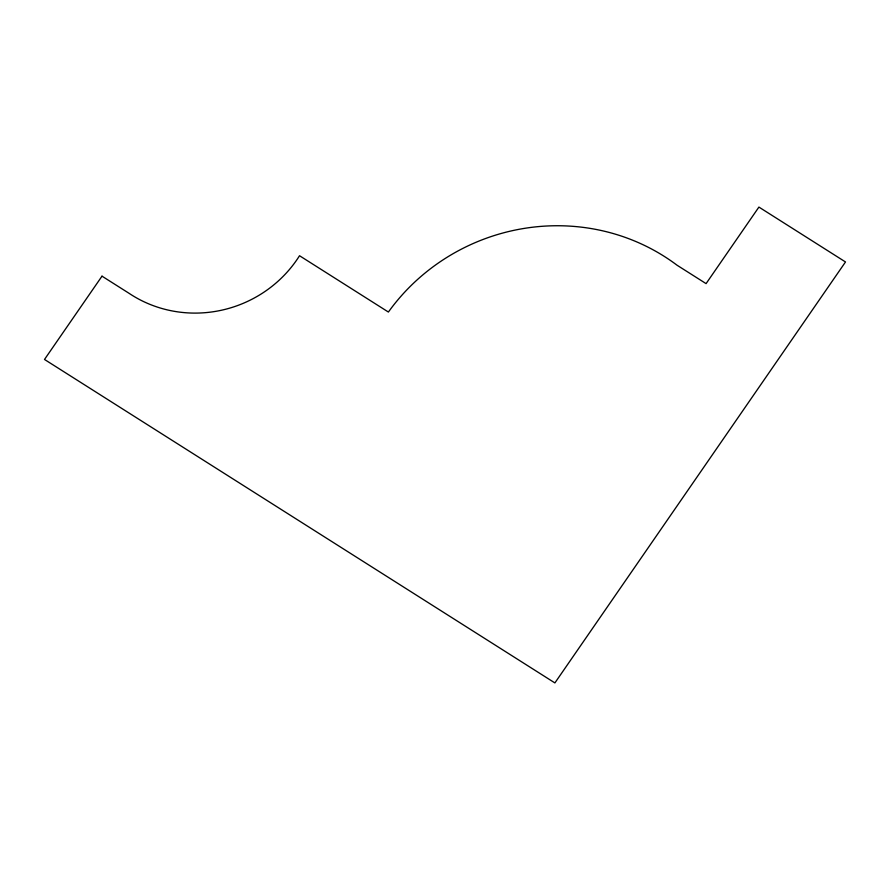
<?xml version="1.0" encoding="UTF-8"?>
<svg xmlns="http://www.w3.org/2000/svg" width="890" height="890" viewBox="0 0 890 890"><rect width="100%" height="100%" fill="white"/><g stroke="black" fill="none" stroke-linecap="round" stroke-linejoin="round"><path stroke-width="1.33" d="M102.005 276.167L44.5 359.46L554.893 682.919L845.5 261.96L758.914 207.081L706.082 283.621L677.034 265.209A201.229 192.941 -21.8 0 0 388.396 312.045L299.53 255.73A119.594 114.665 -21.8 0 1 129.095 293.333L102.005 276.167"/></g></svg>
